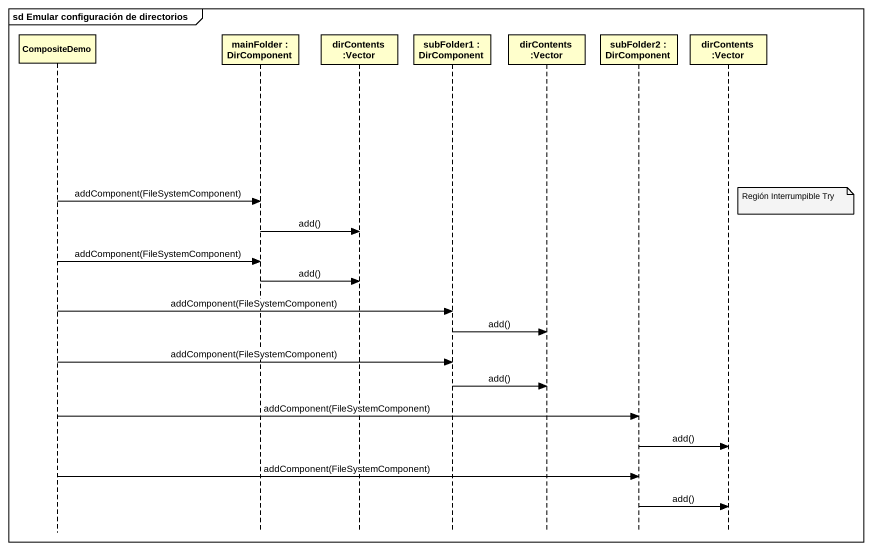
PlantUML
@startuml
mainframe sd Emular configuración de directorios
hide footbox
participant CompositeDemo
participant "mainFolder : DirComponent" as mainFolder
participant "dirContents :Vector" as dirContents_Vector
participant "subFolder1 : DirComponent" as subFolder1
participant "dirContents :Vector" as dirContents_Vector_2
participant "subFolder2 : DirComponent" as subFolder2
participant "dirContents :Vector" as dirContents_Vector_3

note right of dirContents_Vector_3 : Región Interrumpible Try
CompositeDemo -> mainFolder : addComponent(FileSystemComponent)
mainFolder -> dirContents_Vector : add()
CompositeDemo -> mainFolder : addComponent(FileSystemComponent)
mainFolder -> dirContents_Vector : add()
CompositeDemo -> subFolder1 : addComponent(FileSystemComponent)
subFolder1 -> dirContents_Vector_2 : add()
CompositeDemo -> subFolder1 : addComponent(FileSystemComponent)
subFolder1 -> dirContents_Vector_2 : add()
CompositeDemo -> subFolder2 : addComponent(FileSystemComponent)
subFolder2 -> dirContents_Vector_3 : add()
CompositeDemo -> subFolder2 : addComponent(FileSystemComponent)
subFolder2 -> dirContents_Vector_3 : add()
@enduml
